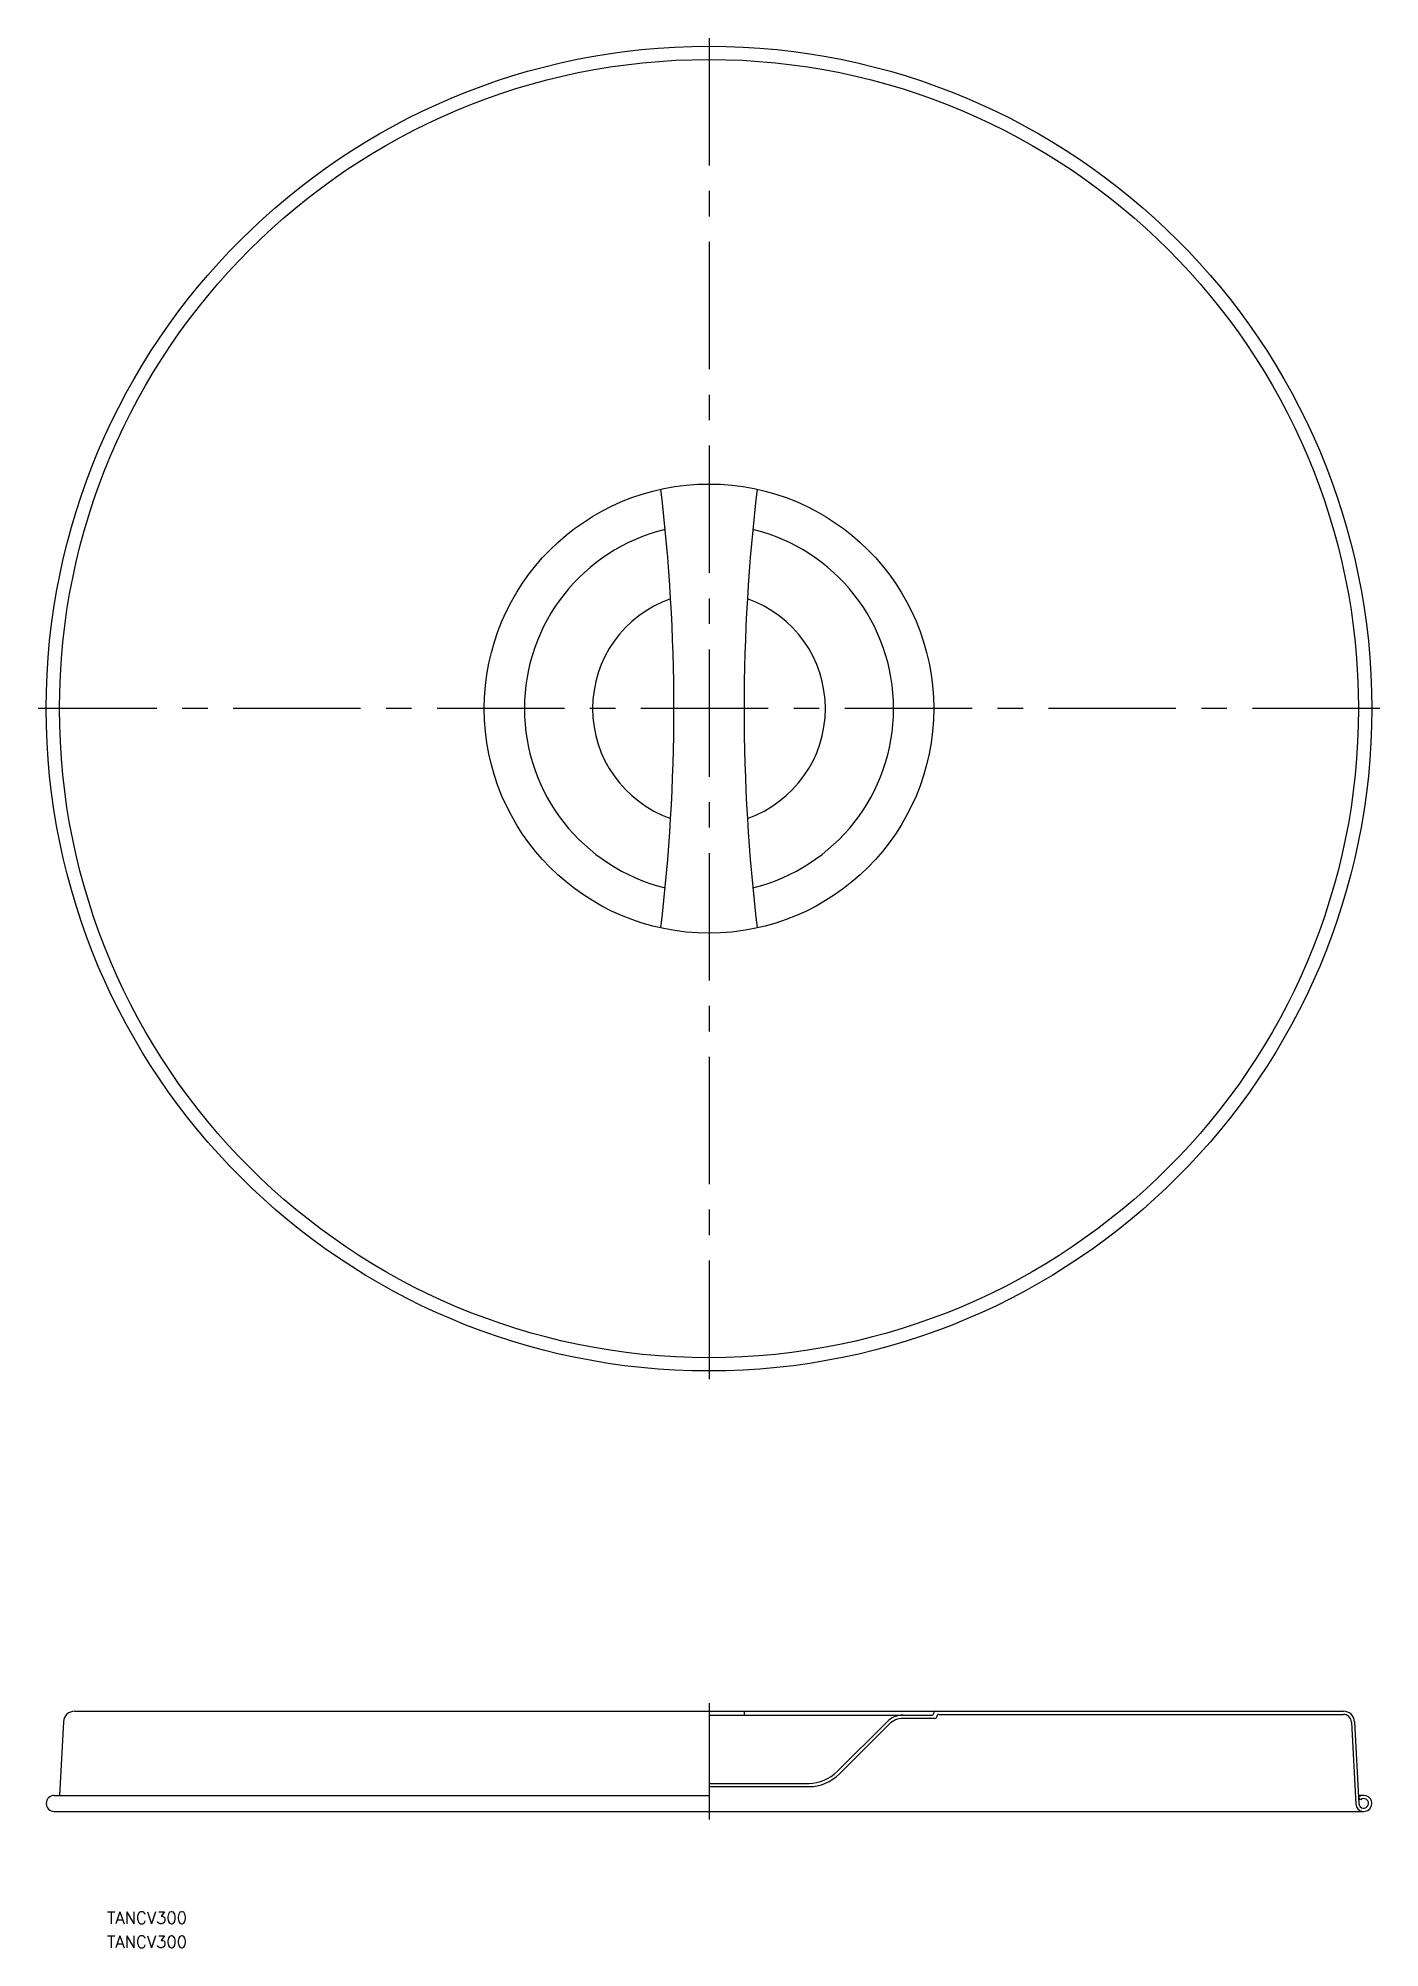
# Model space of a CAD drawing. Extents: x -167 to 167, y -309 to 167.
import ezdxf

# ---------------------------------------------------------------- set-up
doc = ezdxf.new("R2010")
doc.units = 0
doc.linetypes.add('CENTER', pattern=[50.8, 31.75, -6.35, 6.35, -6.35])
doc.layers.get('0').update_dxf_attribs({"linetype": 'CONTINUOUS'})
doc.layers.add('CENTER', color=1, linetype='CENTER')
doc.styles.get("Standard").update_dxf_attribs({"font": 'txt.shx', "height": 3, "bigfont": 'bigfont.shx'})

msp = doc.modelspace()

# ---------------------------------------------------------------- linework, layer by layer
at = {"color": 7, "linetype": 'CONTINUOUS'}
for p, q in [((-158.1, -250), (158.1, -250)), ((0, -251), (55.5, -251)), ((8.75, -250), (8.75, -251)), ((56.3, -251.8), (48.4, -251.8)), ((57.3, -250.8), (158.1, -250.8)), ((-160.9, -252.65), (-161.86, -271)), ((44.3, -252.7), (31.93, -265.07)), ((44.87, -253.26), (32.49, -265.64)), ((160.1, -252.7), (161.17, -273.17)), ((160.9, -252.65), (161.97, -273.11)), ((-163.17, -271), (0, -271)), ((0, -268), (24.86, -268)), ((0, -268.8), (24.86, -268.8)), ((163.17, -271), (161.86, -271)), ((-163.17, -275), (163.17, -275)), ((162.4, -272.08), (161.88, -271.46))]:
    msp.add_line(p, q, dxfattribs=at)
for radius in [165.17, 161.86, 56]:
    msp.add_circle((0, 0), radius, dxfattribs=at)
for centre, radius, start, end in [((-470.68, 0), 461.93, 353.1994, 6.8006), ((470.68, 0), 461.93, 173.1994, 186.8006), ((0, 0), 46, 103.7281, 256.2719), ((0, 0), 46, 283.7281, 76.2719), ((0, 0), 29, 109.2521, 250.7479), ((0, 0), 29, 289.2521, 70.7479), ((-158.1, -252.8), 2.8, 90, 177), ((48.4, -256.8), 5.8, 90, 135), ((48.4, -256.8), 5, 90, 135), ((55.5, -250.5), 0.5, 270, 0), ((56.5, -250.5), 0.5, 90, 180), ((56.3, -251.3), 0.5, 270, 0), ((57.3, -251.3), 0.5, 90, 180), ((158.1, -252.8), 2.8, 3, 90), ((158.1, -252.8), 2, 3, 90), ((24.86, -258), 10, 270, 315), ((24.86, -258), 10.8, 270, 315), ((-163.17, -273), 2, 90, 270), ((163.17, -273), 2, 184.7923, 129.8349), ((163.17, -273), 1.2, 184.7802, 129.8115)]:
    msp.add_arc(centre, radius, start, end, dxfattribs=at)
at = {"layer": 'CENTER', "color": 1, "linetype": 'CENTER'}
for p, q in [((0, 167.17), (0, -167.17)), ((167.17, 0), (-167.17, 0)), ((0, -248), (0, -277))]:
    msp.add_line(p, q, dxfattribs=at)

# ---------------------------------------------------------------- texts
at = {"color": 7, "linetype": 'CONTINUOUS'}
for p in [(-150, -303), (-150, -309)]:
    msp.add_text('TANCV300', height=3, dxfattribs=at).set_placement(p)

doc.saveas('drawing.dxf')
